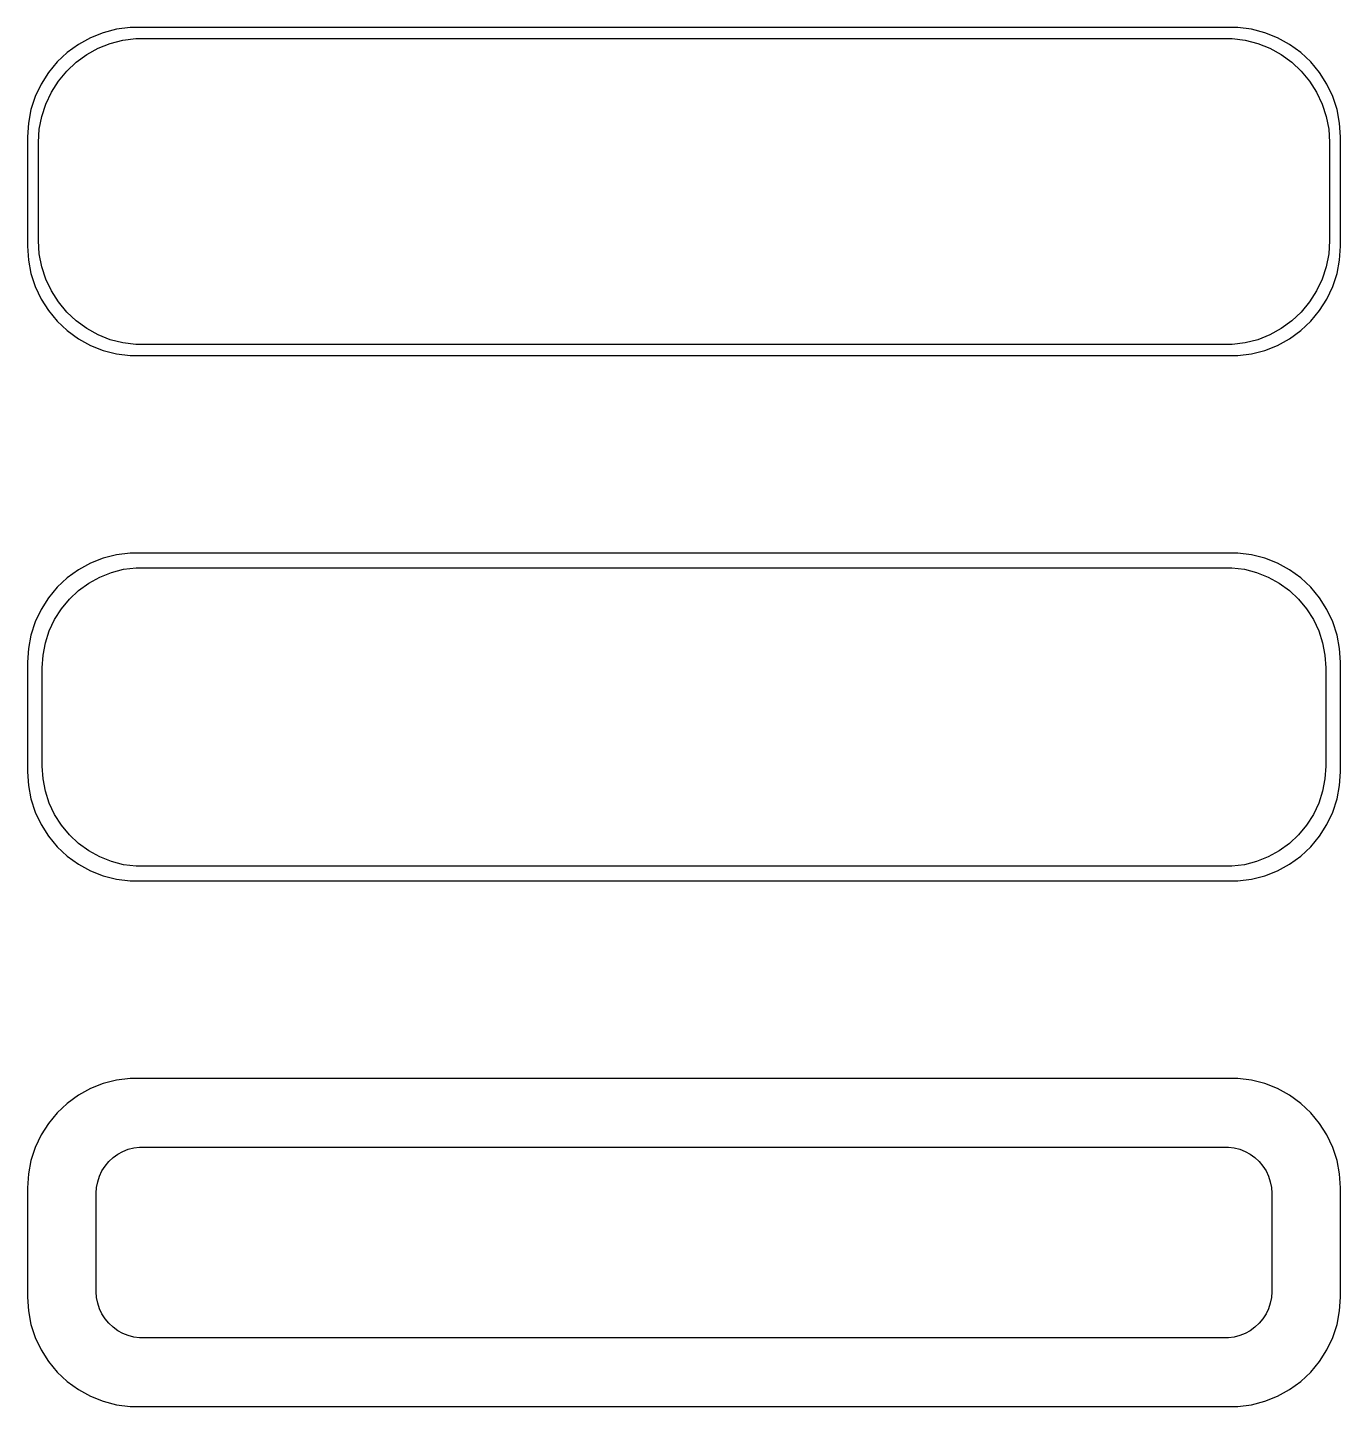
# Model space of a CAD drawing. Header units: metres. Extents: x -30 to 30, y 64.5 to 127.5.
import ezdxf

# ---------------------------------------------------------------- set-up
doc = ezdxf.new("R2010")
doc.units = ezdxf.units.M

msp = doc.modelspace()

# ---------------------------------------------------------------- linework, layer by layer
for p, q in [((-26.5451, 127.255), (-27.1289, 127.024)), ((-25.9369, 127.411), (-26.5451, 127.255)), ((-25.3139, 127.49), (-25.9369, 127.411)), ((25.3139, 127.49), (-25.3139, 127.49)), ((25.9369, 127.411), (25.3139, 127.49)), ((26.5451, 127.255), (25.9369, 127.411)), ((27.1289, 127.024), (26.5451, 127.255)), ((-27.6791, 126.722), (-28.1871, 126.353)), ((-27.1289, 127.024), (-27.6791, 126.722)), ((-26.7724, 126.548), (-26.2178, 126.768)), ((-26.2178, 126.768), (-25.6401, 126.916)), ((-25.6401, 126.916), (-25.0482, 126.991)), ((-25.0482, 126.991), (25.0482, 126.991)), ((25.0482, 126.991), (25.6401, 126.916)), ((25.6401, 126.916), (26.2178, 126.768)), ((26.2178, 126.768), (26.7724, 126.548)), ((27.6791, 126.722), (27.1289, 127.024)), ((28.1871, 126.353), (27.6791, 126.722)), ((-28.1871, 126.353), (-28.6448, 125.923)), ((-27.7778, 125.91), (-27.2952, 126.261)), ((-27.2952, 126.261), (-26.7724, 126.548)), ((26.7724, 126.548), (27.2952, 126.261)), ((27.2952, 126.261), (27.7778, 125.91)), ((28.6448, 125.923), (28.1871, 126.353)), ((-29.0451, 125.439), (-29.3815, 124.909)), ((-28.6448, 125.923), (-29.0451, 125.439)), ((-28.5928, 125.042), (-28.2126, 125.502)), ((-28.2126, 125.502), (-27.7778, 125.91)), ((27.7778, 125.91), (28.2126, 125.502)), ((28.2126, 125.502), (28.5928, 125.042)), ((29.0451, 125.439), (28.6448, 125.923)), ((29.3815, 124.909), (29.0451, 125.439)), ((-29.3815, 124.909), (-29.6489, 124.341)), ((-28.9124, 124.538), (-28.5928, 125.042)), ((28.5928, 125.042), (28.9124, 124.538)), ((29.6489, 124.341), (29.3815, 124.909)), ((-29.6489, 124.341), (-29.8429, 123.743)), ((-29.1664, 123.999), (-28.9124, 124.538)), ((28.9124, 124.538), (29.1664, 123.999)), ((29.8429, 123.743), (29.6489, 124.341)), ((-29.8429, 123.743), (-29.9606, 123.127)), ((-29.3508, 123.431), (-29.1664, 123.999)), ((29.1664, 123.999), (29.3508, 123.431)), ((29.9606, 123.127), (29.8429, 123.743)), ((-29.9606, 123.127), (-30, 122.5)), ((-29.5, 122.25), (-29.4625, 122.845)), ((-29.4625, 122.845), (-29.3508, 123.431)), ((29.3508, 123.431), (29.4625, 122.845)), ((29.4625, 122.845), (29.5, 122.25)), ((30, 122.5), (29.9606, 123.127)), ((-30, 122.5), (-30, 117.5)), ((-29.5, 117.75), (-29.5, 122.25)), ((29.5, 122.25), (29.5, 117.75)), ((30, 117.5), (30, 122.5)), ((-30, 117.5), (-29.9606, 116.873)), ((-29.4625, 117.155), (-29.5, 117.75)), ((-29.3508, 116.569), (-29.4625, 117.155)), ((29.4625, 117.155), (29.3508, 116.569)), ((29.5, 117.75), (29.4625, 117.155)), ((29.9606, 116.873), (30, 117.5)), ((-29.9606, 116.873), (-29.8429, 116.257)), ((-29.1664, 116.001), (-29.3508, 116.569)), ((29.3508, 116.569), (29.1664, 116.001)), ((29.8429, 116.257), (29.9606, 116.873)), ((-29.8429, 116.257), (-29.6489, 115.659)), ((-28.9124, 115.462), (-29.1664, 116.001)), ((29.1664, 116.001), (28.9124, 115.462)), ((29.6489, 115.659), (29.8429, 116.257)), ((-29.6489, 115.659), (-29.3815, 115.091)), ((-28.5928, 114.958), (-28.9124, 115.462)), ((28.9124, 115.462), (28.5928, 114.958)), ((29.3815, 115.091), (29.6489, 115.659)), ((-29.3815, 115.091), (-29.0451, 114.561)), ((-28.2126, 114.498), (-28.5928, 114.958)), ((28.5928, 114.958), (28.2126, 114.498)), ((29.0451, 114.561), (29.3815, 115.091)), ((-29.0451, 114.561), (-28.6448, 114.077)), ((-28.6448, 114.077), (-28.1871, 113.647)), ((-27.7778, 114.09), (-28.2126, 114.498)), ((-27.2952, 113.739), (-27.7778, 114.09)), ((27.7778, 114.09), (27.2952, 113.739)), ((28.2126, 114.498), (27.7778, 114.09)), ((28.1871, 113.647), (28.6448, 114.077)), ((28.6448, 114.077), (29.0451, 114.561)), ((-28.1871, 113.647), (-27.6791, 113.278)), ((-26.7724, 113.452), (-27.2952, 113.739)), ((-26.2178, 113.232), (-26.7724, 113.452)), ((26.7724, 113.452), (26.2178, 113.232)), ((27.2952, 113.739), (26.7724, 113.452)), ((27.6791, 113.278), (28.1871, 113.647)), ((-27.6791, 113.278), (-27.1289, 112.976)), ((-27.1289, 112.976), (-26.5451, 112.745)), ((-26.5451, 112.745), (-25.9369, 112.589)), ((-25.6401, 113.084), (-26.2178, 113.232)), ((-25.0482, 113.009), (-25.6401, 113.084)), ((25.0482, 113.009), (-25.0482, 113.009)), ((25.6401, 113.084), (25.0482, 113.009)), ((26.2178, 113.232), (25.6401, 113.084)), ((25.9369, 112.589), (26.5451, 112.745)), ((26.5451, 112.745), (27.1289, 112.976)), ((27.1289, 112.976), (27.6791, 113.278)), ((-25.9369, 112.589), (-25.3139, 112.51)), ((-25.3139, 112.51), (25.3139, 112.51)), ((25.3139, 112.51), (25.9369, 112.589)), ((-25.9369, 103.411), (-26.5451, 103.255)), ((-25.3139, 103.49), (-25.9369, 103.411)), ((25.3139, 103.49), (-25.3139, 103.49)), ((25.9369, 103.411), (25.3139, 103.49)), ((26.5451, 103.255), (25.9369, 103.411)), ((-27.6791, 102.722), (-28.1871, 102.353)), ((-27.1289, 103.024), (-27.6791, 102.722)), ((-26.5451, 103.255), (-27.1289, 103.024)), ((-26.1648, 102.604), (-25.6079, 102.747)), ((-25.6079, 102.747), (-25.0375, 102.819)), ((-25.0375, 102.819), (25.0375, 102.819)), ((25.0375, 102.819), (25.6079, 102.747)), ((25.6079, 102.747), (26.1648, 102.604)), ((27.1289, 103.024), (26.5451, 103.255)), ((27.6791, 102.722), (27.1289, 103.024)), ((28.1871, 102.353), (27.6791, 102.722)), ((-28.1871, 102.353), (-28.6448, 101.923)), ((-27.6684, 101.778), (-27.2032, 102.116)), ((-27.2032, 102.116), (-26.6994, 102.393)), ((-26.6994, 102.393), (-26.1648, 102.604)), ((26.1648, 102.604), (26.6994, 102.393)), ((26.6994, 102.393), (27.2032, 102.116)), ((27.2032, 102.116), (27.6684, 101.778)), ((28.6448, 101.923), (28.1871, 102.353)), ((-29.0451, 101.439), (-29.3815, 100.909)), ((-28.6448, 101.923), (-29.0451, 101.439)), ((-28.0875, 101.384), (-27.6684, 101.778)), ((27.6684, 101.778), (28.0875, 101.384)), ((29.0451, 101.439), (28.6448, 101.923)), ((29.3815, 100.909), (29.0451, 101.439)), ((-29.3815, 100.909), (-29.6489, 100.341)), ((-28.7621, 100.456), (-28.454, 100.941)), ((-28.454, 100.941), (-28.0875, 101.384)), ((28.0875, 101.384), (28.454, 100.941)), ((28.454, 100.941), (28.7621, 100.456)), ((29.6489, 100.341), (29.3815, 100.909)), ((-29.6489, 100.341), (-29.8429, 99.7434)), ((-29.0069, 99.9354), (-28.7621, 100.456)), ((28.7621, 100.456), (29.0069, 99.9354)), ((29.8429, 99.7434), (29.6489, 100.341)), ((-29.8429, 99.7434), (-29.9606, 99.1267)), ((-29.1846, 99.3886), (-29.0069, 99.9354)), ((29.0069, 99.9354), (29.1846, 99.3886)), ((29.9606, 99.1267), (29.8429, 99.7434)), ((-29.9606, 99.1267), (-30, 98.5)), ((-29.2923, 98.8238), (-29.1846, 99.3886)), ((29.1846, 99.3886), (29.2923, 98.8238)), ((30, 98.5), (29.9606, 99.1267)), ((-30, 98.5), (-30, 93.5)), ((-29.3284, 98.25), (-29.2923, 98.8238)), ((-29.3284, 93.75), (-29.3284, 98.25)), ((29.2923, 98.8238), (29.3284, 98.25)), ((29.3284, 98.25), (29.3284, 93.75)), ((30, 93.5), (30, 98.5)), ((-30, 93.5), (-29.9606, 92.8733)), ((-29.2923, 93.1762), (-29.3284, 93.75)), ((29.3284, 93.75), (29.2923, 93.1762)), ((29.9606, 92.8733), (30, 93.5)), ((-29.9606, 92.8733), (-29.8429, 92.2566)), ((-29.1846, 92.6114), (-29.2923, 93.1762)), ((-29.0069, 92.0646), (-29.1846, 92.6114)), ((29.1846, 92.6114), (29.0069, 92.0646)), ((29.2923, 93.1762), (29.1846, 92.6114)), ((29.8429, 92.2566), (29.9606, 92.8733)), ((-29.8429, 92.2566), (-29.6489, 91.6594)), ((-28.7621, 91.5443), (-29.0069, 92.0646)), ((29.0069, 92.0646), (28.7621, 91.5443)), ((29.6489, 91.6594), (29.8429, 92.2566)), ((-29.6489, 91.6594), (-29.3815, 91.0912)), ((-28.454, 91.0589), (-28.7621, 91.5443)), ((28.7621, 91.5443), (28.454, 91.0589)), ((29.3815, 91.0912), (29.6489, 91.6594)), ((-29.3815, 91.0912), (-29.0451, 90.5611)), ((-28.0875, 90.6158), (-28.454, 91.0589)), ((28.454, 91.0589), (28.0875, 90.6158)), ((29.0451, 90.5611), (29.3815, 91.0912)), ((-29.0451, 90.5611), (-28.6448, 90.0773)), ((-28.6448, 90.0773), (-28.1871, 89.6474)), ((-27.6684, 90.2223), (-28.0875, 90.6158)), ((-27.2032, 89.8843), (-27.6684, 90.2223)), ((27.6684, 90.2223), (27.2032, 89.8843)), ((28.0875, 90.6158), (27.6684, 90.2223)), ((28.1871, 89.6474), (28.6448, 90.0773)), ((28.6448, 90.0773), (29.0451, 90.5611)), ((-28.1871, 89.6474), (-27.6791, 89.2784)), ((-26.6994, 89.6073), (-27.2032, 89.8843)), ((-26.1648, 89.3956), (-26.6994, 89.6073)), ((26.6994, 89.6073), (26.1648, 89.3956)), ((27.2032, 89.8843), (26.6994, 89.6073)), ((27.6791, 89.2784), (28.1871, 89.6474)), ((-27.6791, 89.2784), (-27.1289, 88.9759)), ((-27.1289, 88.9759), (-26.5451, 88.7447)), ((-25.6079, 89.2527), (-26.1648, 89.3956)), ((-25.0375, 89.1806), (-25.6079, 89.2527)), ((25.0375, 89.1806), (-25.0375, 89.1806)), ((25.6079, 89.2527), (25.0375, 89.1806)), ((26.1648, 89.3956), (25.6079, 89.2527)), ((26.5451, 88.7447), (27.1289, 88.9759)), ((27.1289, 88.9759), (27.6791, 89.2784)), ((-26.5451, 88.7447), (-25.9369, 88.5886)), ((-25.9369, 88.5886), (-25.3139, 88.5099)), ((-25.3139, 88.5099), (25.3139, 88.5099)), ((25.3139, 88.5099), (25.9369, 88.5886)), ((25.9369, 88.5886), (26.5451, 88.7447)), ((-25.9369, 79.4114), (-26.5451, 79.2553)), ((-25.3139, 79.4901), (-25.9369, 79.4114)), ((25.3139, 79.4901), (-25.3139, 79.4901)), ((25.9369, 79.4114), (25.3139, 79.4901)), ((26.5451, 79.2553), (25.9369, 79.4114)), ((-27.1289, 79.0241), (-27.6791, 78.7216)), ((-26.5451, 79.2553), (-27.1289, 79.0241)), ((27.1289, 79.0241), (26.5451, 79.2553)), ((27.6791, 78.7216), (27.1289, 79.0241)), ((-28.1871, 78.3526), (-28.6448, 77.9227)), ((-27.6791, 78.7216), (-28.1871, 78.3526)), ((28.1871, 78.3526), (27.6791, 78.7216)), ((28.6448, 77.9227), (28.1871, 78.3526)), ((-28.6448, 77.9227), (-29.0451, 77.4389)), ((29.0451, 77.4389), (28.6448, 77.9227)), ((-29.3815, 76.9088), (-29.6489, 76.3406)), ((-29.0451, 77.4389), (-29.3815, 76.9088)), ((29.3815, 76.9088), (29.0451, 77.4389)), ((29.6489, 76.3406), (29.3815, 76.9088)), ((-29.6489, 76.3406), (-29.8429, 75.7434)), ((-25.6482, 76.1588), (-25.4019, 76.2564)), ((-25.4019, 76.2564), (-25.1453, 76.3223)), ((-25.1453, 76.3223), (-24.8825, 76.3555)), ((-24.8825, 76.3555), (24.8825, 76.3555)), ((24.8825, 76.3555), (25.1453, 76.3223)), ((25.1453, 76.3223), (25.4019, 76.2564)), ((25.4019, 76.2564), (25.6482, 76.1588)), ((29.8429, 75.7434), (29.6489, 76.3406)), ((-29.8429, 75.7434), (-29.9606, 75.1267)), ((-26.4567, 75.49), (-26.2879, 75.6941)), ((-26.2879, 75.6941), (-26.0947, 75.8755)), ((-26.0947, 75.8755), (-25.8804, 76.0312)), ((-25.8804, 76.0312), (-25.6482, 76.1588)), ((25.6482, 76.1588), (25.8804, 76.0312)), ((25.8804, 76.0312), (26.0947, 75.8755)), ((26.0947, 75.8755), (26.2879, 75.6941)), ((26.2879, 75.6941), (26.4567, 75.49)), ((29.9606, 75.1267), (29.8429, 75.7434)), ((-29.9606, 75.1267), (-30, 74.5)), ((-26.7934, 74.7746), (-26.7115, 75.0266)), ((-26.7115, 75.0266), (-26.5987, 75.2663)), ((-26.5987, 75.2663), (-26.4567, 75.49)), ((26.4567, 75.49), (26.5987, 75.2663)), ((26.5987, 75.2663), (26.7115, 75.0266)), ((26.7115, 75.0266), (26.7934, 74.7746)), ((30, 74.5), (29.9606, 75.1267)), ((-30, 74.5), (-30, 69.5)), ((-26.8596, 74.25), (-26.843, 74.5144)), ((-26.843, 74.5144), (-26.7934, 74.7746)), ((26.7934, 74.7746), (26.843, 74.5144)), ((26.843, 74.5144), (26.8596, 74.25)), ((30, 69.5), (30, 74.5)), ((-26.8596, 69.75), (-26.8596, 74.25)), ((26.8596, 74.25), (26.8596, 69.75)), ((-30, 69.5), (-29.9606, 68.8733)), ((-26.843, 69.4856), (-26.8596, 69.75)), ((-26.7934, 69.2254), (-26.843, 69.4856)), ((26.843, 69.4856), (26.7934, 69.2254)), ((26.8596, 69.75), (26.843, 69.4856)), ((29.9606, 68.8733), (30, 69.5)), ((-29.9606, 68.8733), (-29.8429, 68.2566)), ((-26.7115, 68.9734), (-26.7934, 69.2254)), ((-26.5987, 68.7337), (-26.7115, 68.9734)), ((-26.4567, 68.51), (-26.5987, 68.7337)), ((26.5987, 68.7337), (26.4567, 68.51)), ((26.7115, 68.9734), (26.5987, 68.7337)), ((26.7934, 69.2254), (26.7115, 68.9734)), ((29.8429, 68.2566), (29.9606, 68.8733)), ((-29.8429, 68.2566), (-29.6489, 67.6594)), ((-26.2879, 68.3059), (-26.4567, 68.51)), ((-26.0947, 68.1245), (-26.2879, 68.3059)), ((-25.8804, 67.9688), (-26.0947, 68.1245)), ((26.0947, 68.1245), (25.8804, 67.9688)), ((26.2879, 68.3059), (26.0947, 68.1245)), ((26.4567, 68.51), (26.2879, 68.3059)), ((29.6489, 67.6594), (29.8429, 68.2566)), ((-29.6489, 67.6594), (-29.3815, 67.0912)), ((-25.6482, 67.8412), (-25.8804, 67.9688)), ((-25.4019, 67.7436), (-25.6482, 67.8412)), ((-25.1453, 67.6777), (-25.4019, 67.7436)), ((-24.8825, 67.6445), (-25.1453, 67.6777)), ((24.8825, 67.6445), (-24.8825, 67.6445)), ((25.1453, 67.6777), (24.8825, 67.6445)), ((25.4019, 67.7436), (25.1453, 67.6777)), ((25.6482, 67.8412), (25.4019, 67.7436)), ((25.8804, 67.9688), (25.6482, 67.8412)), ((29.3815, 67.0912), (29.6489, 67.6594)), ((-29.3815, 67.0912), (-29.0451, 66.5611)), ((29.0451, 66.5611), (29.3815, 67.0912)), ((-29.0451, 66.5611), (-28.6448, 66.0773)), ((28.6448, 66.0773), (29.0451, 66.5611)), ((-28.6448, 66.0773), (-28.1871, 65.6474)), ((-28.1871, 65.6474), (-27.6791, 65.2784)), ((27.6791, 65.2784), (28.1871, 65.6474)), ((28.1871, 65.6474), (28.6448, 66.0773)), ((-27.6791, 65.2784), (-27.1289, 64.9759)), ((-27.1289, 64.9759), (-26.5451, 64.7447)), ((26.5451, 64.7447), (27.1289, 64.9759)), ((27.1289, 64.9759), (27.6791, 65.2784)), ((-26.5451, 64.7447), (-25.9369, 64.5886)), ((-25.9369, 64.5886), (-25.3139, 64.5099)), ((-25.3139, 64.5099), (25.3139, 64.5099)), ((25.3139, 64.5099), (25.9369, 64.5886)), ((25.9369, 64.5886), (26.5451, 64.7447))]:
    msp.add_line(p, q)

doc.saveas('drawing.dxf')
